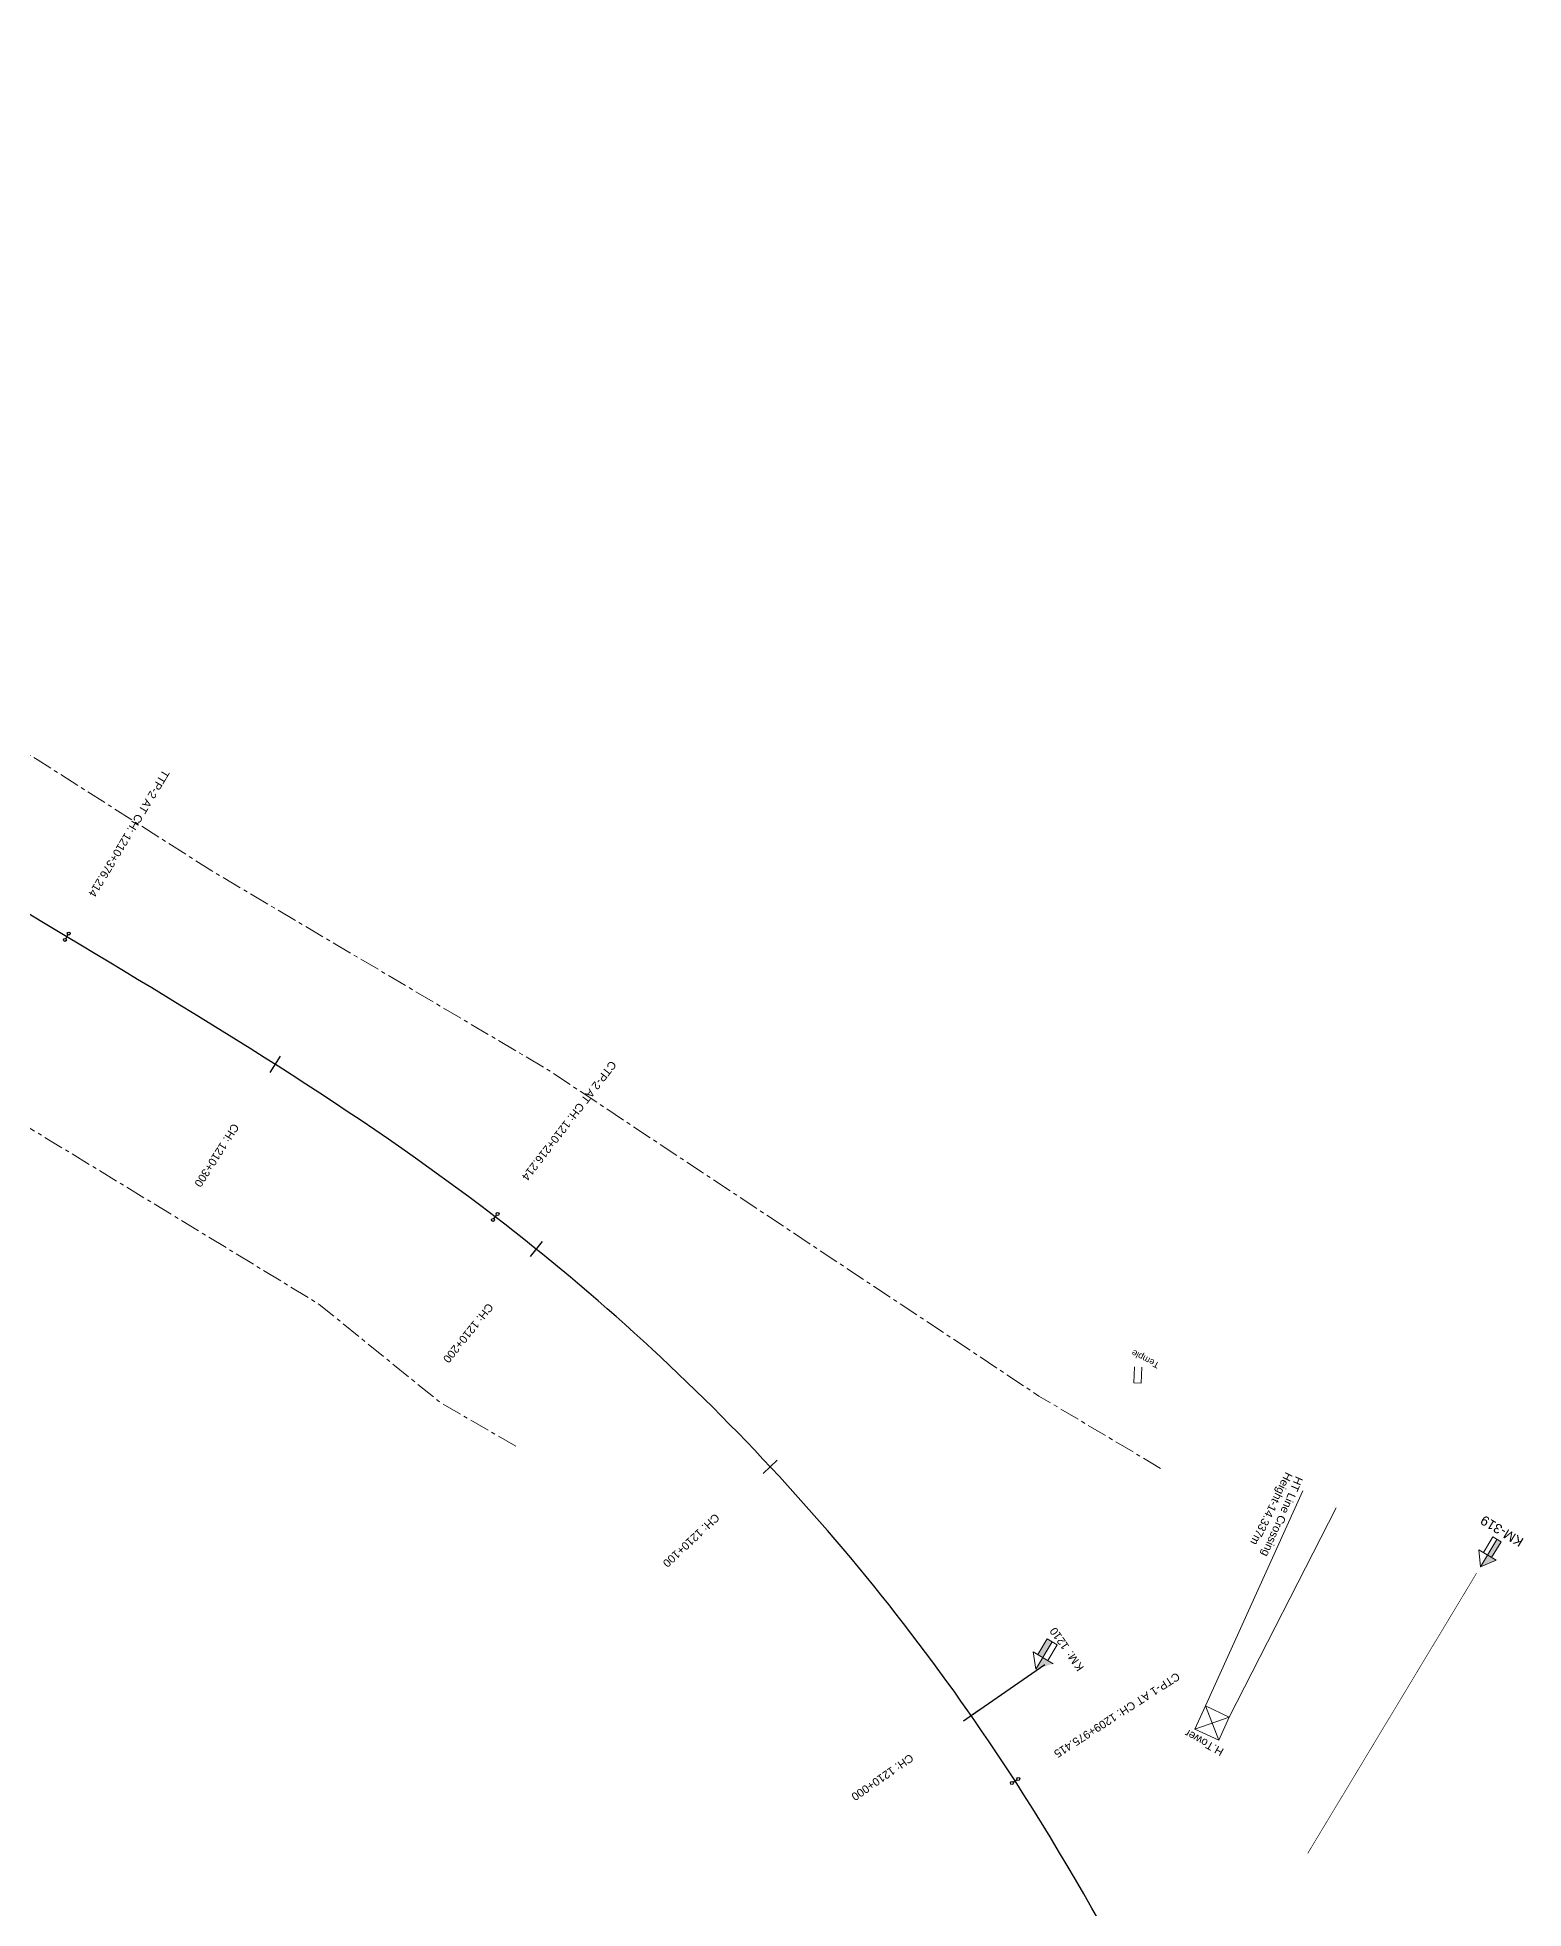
# Model space of a CAD drawing. Header units: metres. Extents: x 622835 to 629437, y 3390046 to 3394575.
# Drawn here: x 628806 to 629270, y 3390648 to 3391233 of the extents above; entities that cross this region are included whole.
import ezdxf
from ezdxf.enums import TextEntityAlignment as Align

# ---------------------------------------------------------------- set-up
doc = ezdxf.new("R2010")
doc.units = ezdxf.units.M
doc.header["$LTSCALE"] = 2
doc.header["$MEASUREMENT"] = 0
for name, pattern in [('CENTER', [2, 1.25, -0.25, 0.25, -0.25]), ('CENTER2', [1.125, 0.75, -0.125, 0.125, -0.125]), ('PHANTOM2', [1.25, 0.625, -0.125, 0.125, -0.125, 0.125, -0.125])]:
    doc.linetypes.add(name, pattern=pattern)
for name, color, linetype, lineweight in [('C-ALIG-DG-CURVE', 1, 'CENTER2', 70), ('C-ALIG-DG-LINE', 1, 'CENTER2', 70), ('C-ALIG-DG-SPIRAL', 1, 'CENTER2', 70), ('C-ALIG-LABL-DG', 1, 'Continuous', 25), ('C-ALIG-LABL-DG-MARK', 1, 'Continuous', 25), ('Km post', 1, 'Continuous', 13), ('KM STONE', 7, 'Continuous', 0), ('MATCH LINE', 7, 'Continuous', 0), ('PWR_LINE', 134, 'POWER', 0), ('Religious_Place', 7, 'Continuous', 13), ('RLY BOUNDARY', 32, 'CENTER', 0), ('Text', 7, 'Continuous', 0), ('Tower', 7, 'Continuous', 0)]:
    doc.layers.add(name, color=color, linetype=linetype, lineweight=lineweight)
doc.styles.add('ARIAL', font='arial.ttf')
doc.styles.get("Standard").update_dxf_attribs({"font": 'arial.ttf'})
doc.styles.add('Style-Arial', font='arial.ttf')
doc.linetypes.add('POWER', pattern='A,10,-0.2,[131,ltypeshp.shx,S=0.4,R=0,X=-0.2,Y=0],-0.2,[131,ltypeshp.shx,S=0.4,R=180,X=1.2,Y=0],-1.4,[131,ltypeshp.shx,S=0.4,R=0,X=-0.2,Y=0],-0.2,[131,ltypeshp.shx,S=0.4,R=180,X=1.2,Y=0],-1.4,[131,ltypeshp.shx,S=0.4,R=0,X=-0.2,Y=0],-0.2,[131,ltypeshp.shx,S=0.4,R=180,X=1.2,Y=0],-1.2', length=14.8)

# ---------------------------------------------------------------- blocks, each defined once
blk = doc.blocks.new('KM POST PLAN')
at = {"lineweight": 0, "extrusion": (0, 0, -1)}
h = blk.add_hatch(color=256, dxfattribs=at)
h.paths.add_polyline_path([(0, -20), (0, -8.5), (3, -8.5), (3, -20)])
h.paths.add_polyline_path([(0, -8.5), (0, 0), (6.3, -8.5), (3, -8.5)], flags=16)
at = {"lineweight": 0, "flags": 128}
for points in [[(0, 0), (-6.3, -8.5), (6.3, -8.5)], [(0, 0), (0, -20)], [(0, 0), (6.3, -8.5)], [(3, -8.5), (3, -20), (-3, -20), (-3, -8.5)]]:
    blk.add_lwpolyline(points, dxfattribs=at)
at = {"lineweight": 0, "style": 'Style-Arial'}
blk.add_attdef('KM-POST', text='', height=6, dxfattribs=at).set_placement((0, -26, -263.9), align=Align.MIDDLE_CENTER)
blk = doc.blocks.new('KM Post')
at = {"layer": 'Km post', "lineweight": 13}
h = blk.add_hatch(color=256, dxfattribs=at)
h.paths.add_polyline_path([(-0.11, -9.66), (1.51, -9.66), (1.51, -4.55), (-0.11, -4.55)])
h.paths.add_polyline_path([(-0.11, -4.55), (-0.11, -0.76), (-3.47, -4.55)])
for p, q in [((3.01, -4.55), (-3.47, -4.55)), ((-0.11, -9.66), (-0.11, -0.76)), ((3.01, -4.55), (-0.11, -0.76))]:
    blk.add_line(p, q, dxfattribs=at)
blk.add_lwpolyline([(1.51, -4.55), (1.51, -9.66), (-1.74, -9.66), (-1.74, -4.55)], dxfattribs=at)
blk = doc.blocks.new('Tick Hor')
blk.add_lwpolyline([(-0.5, 0), (0.5, 0)])
blk = doc.blocks.new('Marker-2')
blk.add_lwpolyline([(0, 1.5), (0, -1.5)])
for centre in [(0, 2.5), (0, -2.5)]:
    blk.add_circle(centre, 1)

msp = doc.modelspace()

# ---------------------------------------------------------------- linework, layer by layer
at = {"layer": 'C-ALIG-DG-CURVE', "color": 1, "linetype": 'Continuous', "lineweight": -3, "flags": 128}
msp.add_lwpolyline([(629111.351, 3390688.0935, 0.08584234), (628948.9938, 3390864.3299)], format="xyb", dxfattribs=at)
at = {"layer": 'C-ALIG-DG-LINE', "color": 1, "linetype": 'Continuous', "lineweight": -3, "flags": 128}
msp.add_lwpolyline([(628815.1696, 3390951.8605), (628365.5276, 3391222.1866)], dxfattribs=at)
at = {"layer": 'C-ALIG-DG-SPIRAL', "color": 1, "linetype": 'Continuous', "lineweight": -3, "flags": 128}
for points in [[(628948.9938, 3390864.3299), (628944.8896, 3390867.4595), (628940.7633, 3390870.5598), (628936.6157, 3390873.6317), (628932.4479, 3390876.6761), (628928.2607, 3390879.6937), (628924.055, 3390882.6855), (628919.8316, 3390885.6524), (628915.5915, 3390888.5952), (628911.3354, 3390891.5148), (628907.0641, 3390894.4123), (628902.7785, 3390897.2884), (628898.4793, 3390900.1442), (628894.1673, 3390902.9807), (628889.8432, 3390905.7987), (628885.5079, 3390908.5994), (628881.1619, 3390911.3835), (628876.8061, 3390914.1522), (628872.4411, 3390916.9065), (628868.0677, 3390919.6473), (628863.6865, 3390922.3756), (628859.2982, 3390925.0926), (628854.9035, 3390927.7991), (628850.503, 3390930.4963), (628846.0974, 3390933.1851), (628841.6874, 3390935.8666), (628837.2735, 3390938.5419), (628832.8565, 3390941.2119), (628828.437, 3390943.8777), (628824.0156, 3390946.5404), (628819.5929, 3390949.201), (628815.1696, 3390951.8605)], [(629137.9007, 3390643.8423), (629135.3625, 3390648.3364), (629132.801, 3390652.8172), (629130.2151, 3390657.284), (629127.6039, 3390661.736), (629124.9663, 3390666.1724), (629122.3015, 3390670.5926), (629119.6085, 3390674.9956), (629116.8864, 3390679.3806), (629114.1341, 3390683.7469), (629111.351, 3390688.0935)]]:
    msp.add_lwpolyline(points, dxfattribs=at)
at = {"layer": 'C-ALIG-LABL-DG', "color": 1, "linetype": 'Continuous', "lineweight": 25}
msp.add_line((629097.6603, 3390708.512), (629120.6403, 3390724.5095), dxfattribs=at)
at = {"layer": 'MATCH LINE', "linetype": 'PHANTOM2', "ltscale": 15, "const_width": 0.2}
msp.add_lwpolyline([(629255.5221, 3390753.0448), (629202.7696, 3390665.4759)], dxfattribs=at)
at = {"layer": 'PWR_LINE', "flags": 128}
for points in [[(629201.2581, 3390778.7624), (629170.7962, 3390711.5411)], [(629211.6574, 3390773.4047), (629178.2241, 3390708.0663)]]:
    msp.add_lwpolyline(points, dxfattribs=at)
at = {"layer": 'Religious_Place', "flags": 128}
msp.add_lwpolyline([(629150.991, 3390817.395), (629150.7229, 3390812.4033), (629148.4236, 3390812.5268), (629148.6917, 3390817.5185)], dxfattribs=at)
at = {"layer": 'RLY BOUNDARY', "lineweight": 20, "ltscale": 2.5, "flags": 128}
for points in [[(628955.3903, 3390792.7231), (628931.5933, 3390806.5004), (628894.0251, 3390836.9955), (628805.3605, 3390890.9758), (628763.1272, 3390916.9343), (628721.4077, 3390942.8333), (628634.7683, 3390998.5313), (628587.091, 3391026.3426), (628541.4721, 3391053.7252), (628498.5869, 3391079.4164), (628461.1936, 3391101.0466), (628391.2271, 3391146.4682), (628362.6237, 3391162.4973), (628324.6397, 3391185.7049), (628291.5767, 3391211.6933), (628254.0781, 3391235.9403), (628157.3612, 3391308.2767), (628174.1002, 3391326.9143), (628137.357, 3391356.9761), (627964.1476, 3391459.1923), (627842.8937, 3391531.9115), (627628.8138, 3391662.2153), (627542.6631, 3391714.392)], [(629156.7971, 3390785.7736), (629118.8139, 3390808.3654), (628965.585, 3390910.1915), (628860.4585, 3390972.4254), (628805.8587, 3391007.2721), (628698.6241, 3391069.4447), (628562.2135, 3391152.4313), (628378.3014, 3391261.9076), (628246.7992, 3391338.8997), (628202.7811, 3391365.0852), (627967.1915, 3391505.704)]]:
    msp.add_lwpolyline(points, dxfattribs=at)
at = {"layer": 'Tower', "flags": 128}
for points in [[(629174.9484, 3390700.8223), (629170.7962, 3390711.5411)], [(629178.2241, 3390708.0663), (629167.5202, 3390704.2972)]]:
    msp.add_lwpolyline(points, dxfattribs=at)
at = {"layer": 'Tower'}
msp.add_3dface([(629170.7962, 3390711.5411), (629178.2241, 3390708.0663), (629174.9484, 3390700.8223), (629167.5202, 3390704.2972)], dxfattribs=at)

# ---------------------------------------------------------------- block references
at = {"layer": 'C-ALIG-LABL-DG', "color": 1, "linetype": 'Continuous', "lineweight": 25}
for name, p, xscale, yscale, zscale, rotation in [('Tick Hor', (628880.1451, 3390912.0317), 5.999999999999999, 5.999999999999999, 5.999999999999999, 237.5062071307345), ('Tick Hor', (628961.7359, 3390854.3046), 6, 6, 6, 231.1440153288776), ('Tick Hor', (629034.8915, 3390786.2502), 6.000000000000001, 6.000000000000001, 6.000000000000001, 222.9938333214732), ('KM Post', (629117.2843, 3390722.3293), 1.123726034911932, 1.123726034911932, 1.123726034911932, 149.126), ('Tick Hor', (629097.6603, 3390708.512), 5.999999999999999, 5.999999999999999, 5.999999999999999, 214.8436513140587)]:
    msp.add_blockref(name, p, dxfattribs=dict(at, xscale=xscale, yscale=yscale, zscale=zscale, rotation=rotation))
at = {"layer": 'C-ALIG-LABL-DG-MARK', "color": 1, "linetype": 'Continuous', "lineweight": 25, "xscale": 0.4642857142857237, "yscale": 0.4642857142857237, "zscale": 0.4642857142857237}
for p, rotation in [((628815.1696, 3390951.8605), 148.9855929886837), ((628948.9938, 3390864.3299), 142.4654473828146), ((629111.351, 3390688.0935), 122.8399446298097)]:
    msp.add_blockref('Marker-2', p, dxfattribs=dict(at, rotation=rotation))
at = {"layer": 'KM STONE'}
ref = msp.add_blockref('KM POST PLAN', (629256.7123, 3390755.0205), dxfattribs=dict(at, xscale=0.5, yscale=0.5, zscale=0.5, rotation=148.9344517853904))
ref.add_attrib('KM-POST', 'KM-319', dxfattribs={"layer": '0', "height": 3, "rotation": 148.9344518, "style": 'Style-Arial'}).set_placement((629263.4205, 3390766.156), align=Align.MIDDLE_CENTER)

# ---------------------------------------------------------------- texts
at = {"layer": 'C-ALIG-LABL-DG', "color": 1, "lineweight": 25, "style": 'ARIAL'}
for s, rotation, p in [('TTP-2 AT CH: 1210+376.214', 238.985593, (628845.2485, 3391004.3161)), ('CTP-2 AT CH: 1210+216.214', 232.4654474, (628985.0709, 3390913.3395)), ('CH: 1210+300', 237.5062071, (628867.0333, 3390893.7707)), ('CH: 1210+200', 231.1440153, (628946.6806, 3390837.6095)), ('CH: 1210+100', 222.9938333, (629017.6215, 3390771.8581)), ('0', 125.3084092, (629125.116, 3390734.7678)), ('1', 125.1888143, (629126.1783, 3390733.3375)), ('2', 125.0123573, (629127.3294, 3390731.6984)), ('1', 124.8927624, (629128.3738, 3390730.2033)), (':', 124.6939433, (629129.8023, 3390728.1454)), ('M', 124.4610201, (629131.4781, 3390725.7121)), ('CTP-1 AT CH: 1209+975.415', 212.8399446, (629161.8175, 3390722.1545)), ('K', 124.2527679, (629132.9945, 3390723.4922)), ('CH: 1210+000', 214.8436513, (629078.5244, 3390696.7136))]:
    msp.add_text(s, height=2.5, rotation=rotation, dxfattribs=at).set_placement(p)
at = {"layer": 'Text'}
msp.add_text('Temple', height=2, rotation=152.8734397, dxfattribs=at).set_placement((629156.6463, 3390818.6616))
at = {"layer": 'Tower'}
for s, rotation, p in [('Height-14.337m', 243.3761247, (629195.9071, 3390784.8063)), ('HT Line Crossing', 246.2260383, (629199.089, 3390783.5237)), ('H.Tower', 151.0443592, (629176.7732, 3390697.9704))]:
    msp.add_text(s, height=2.5, rotation=rotation, dxfattribs=at).set_placement(p)

doc.saveas('drawing.dxf')
